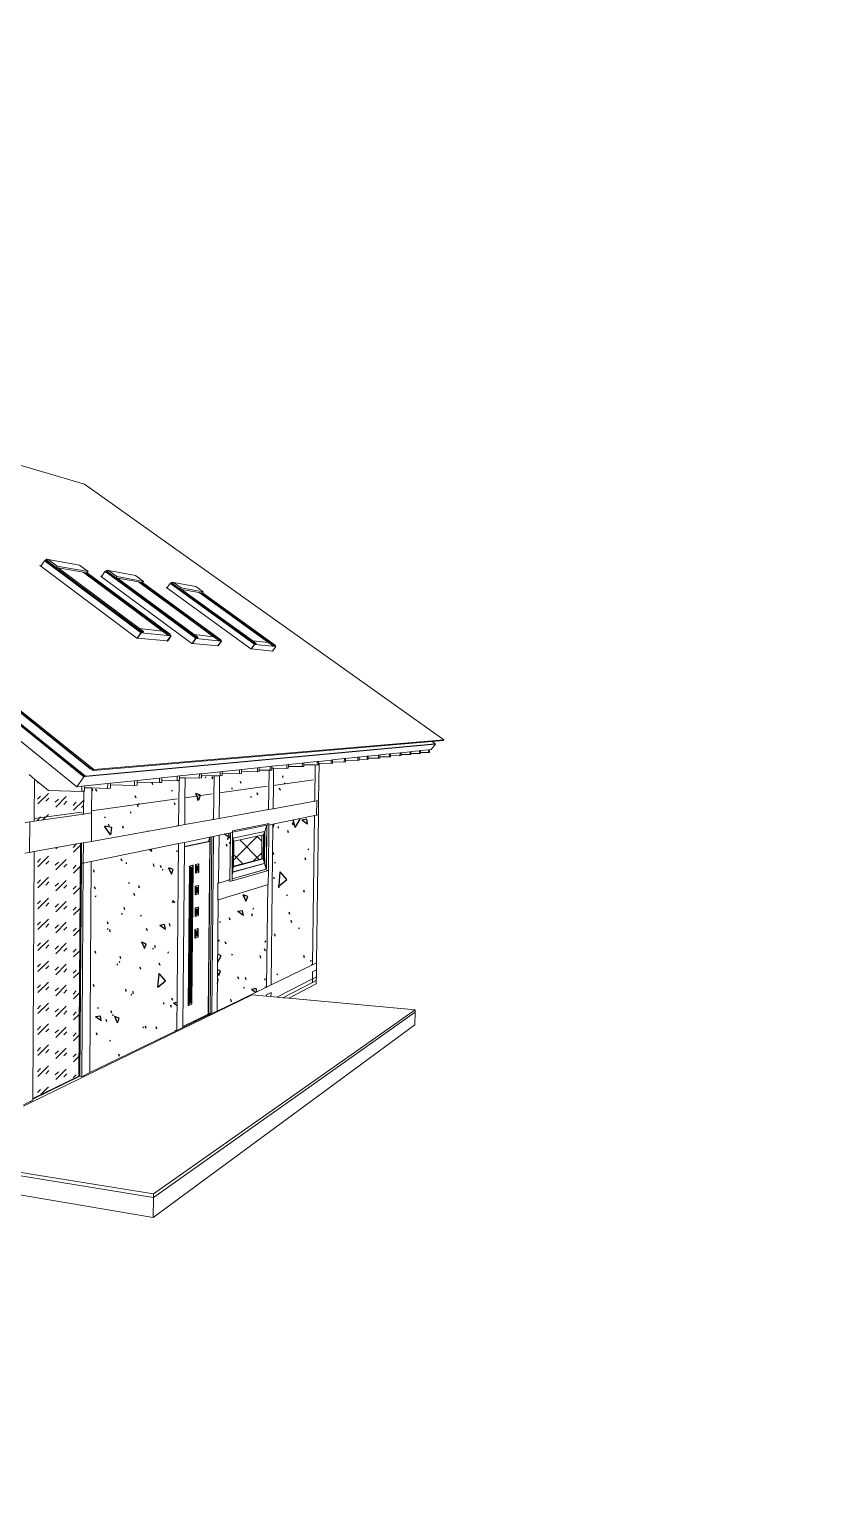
# Model space of a CAD drawing. Header units: millimetres. Extents: x 0 to 6720, y 0 to 297.
# Drawn here: x 694.3 to 856.9, y 0 to 297 of the extents above; entities that cross this region are included whole.
import ezdxf

# ---------------------------------------------------------------- set-up
doc = ezdxf.new("R2010")
doc.units = ezdxf.units.MM
doc.linetypes.add('K5LT32768', pattern=[0])
doc.layers.add('Системный слой', color=7, linetype='Continuous')

# ---------------------------------------------------------------- blocks, each defined once
blk = doc.blocks.new('U1')
at = {"layer": 'Системный слой', "color": 7, "linetype": 'K5LT32768', "lineweight": 18}
for p, q in [((705.45, 204.96), (595.32, 236.97)), ((707.32, 147.18), (595.32, 236.97)), ((596.4, 235.83), (706.65, 147.39)), ((705.59, 145.86), (596.42, 233.85)), ((599.97, 232.85), (706.59, 147.3)), ((597.51, 229.98), (703.84, 143.68)), ((705.27, 145.73), (601.03, 229.81)), ((601.38, 229.71), (705.52, 145.76)), ((705.45, 204.96), (778.08, 153.17)), ((696.64, 188.43), (696.39, 188.48)), ((696.39, 188.48), (696.58, 188.34)), ((696.58, 188.34), (696.64, 188.43)), ((696.58, 188.34), (715.99, 173.78)), ((696.64, 188.43), (697.3, 189.44)), ((697.37, 189.43), (697.3, 189.44)), ((697.3, 189.44), (697.43, 189.35)), ((697.44, 189.42), (697.37, 189.43)), ((697.37, 189.43), (697.45, 189.37)), ((697.43, 189.35), (697.45, 189.37)), ((697.56, 189.6), (697.44, 189.42)), ((697.52, 189.36), (697.44, 189.42)), ((697.45, 189.38), (716.69, 175)), ((697.52, 189.36), (697.45, 189.38)), ((697.45, 189.37), (697.45, 189.38)), ((697.6, 189.35), (697.52, 189.36)), ((697.63, 189.58), (697.56, 189.6)), ((697.56, 189.6), (697.69, 189.5)), ((697.6, 189.35), (697.69, 189.5)), ((697.6, 189.35), (716.82, 174.99)), ((697.73, 189.73), (697.63, 189.58)), ((697.77, 189.49), (697.63, 189.58)), ((697.69, 189.5), (697.77, 189.49)), ((716.93, 175.14), (697.69, 189.5)), ((698, 189.54), (697.73, 189.73)), ((698.08, 189.67), (697.73, 189.73)), ((697.77, 189.49), (699.68, 188.06)), ((698.08, 189.67), (698, 189.54)), ((698.09, 189.69), (698.08, 189.67)), ((699.87, 188.36), (698.09, 189.69)), ((698.09, 189.69), (704.43, 188.53)), ((699.68, 188.06), (699.87, 188.36)), ((699.68, 188.06), (700.07, 187.99)), ((706.16, 187.25), (699.87, 188.36)), ((700.07, 187.99), (716.54, 175.7)), ((705.13, 187.11), (700.07, 187.99)), ((706.16, 187.25), (704.43, 188.53)), ((705.98, 186.99), (706.16, 187.25)), ((708.93, 186.3), (709.55, 187.23)), ((709.62, 187.22), (709.55, 187.23)), ((709.55, 187.23), (709.68, 187.14)), ((709.68, 187.21), (709.62, 187.22)), ((709.62, 187.22), (709.69, 187.16)), ((709.79, 187.37), (709.68, 187.21)), ((709.75, 187.16), (709.68, 187.21)), ((709.68, 187.14), (709.69, 187.16)), ((709.69, 187.16), (709.7, 187.17)), ((709.7, 187.17), (727.79, 173.85)), ((709.75, 187.16), (709.7, 187.17)), ((709.82, 187.14), (709.75, 187.16)), ((709.85, 187.36), (709.79, 187.37)), ((709.79, 187.37), (709.91, 187.28)), ((709.82, 187.14), (709.91, 187.28)), ((709.82, 187.14), (727.9, 173.84)), ((709.94, 187.5), (709.85, 187.36)), ((709.98, 187.27), (709.85, 187.36)), ((709.91, 187.28), (709.98, 187.27)), ((728, 173.98), (709.91, 187.28)), ((710.19, 187.32), (709.94, 187.5)), ((710.28, 187.44), (709.94, 187.5)), ((709.98, 187.27), (711.78, 185.95)), ((710.28, 187.44), (710.19, 187.32)), ((710.29, 187.46), (710.28, 187.44)), ((711.96, 186.22), (710.29, 187.46)), ((710.29, 187.46), (715.72, 186.46)), ((705.13, 187.11), (721.19, 175.2)), ((705.15, 187.1), (705.13, 187.11)), ((721.21, 175.2), (705.15, 187.1)), ((705.6, 187.02), (705.15, 187.1)), ((705.6, 187.02), (705.96, 186.96)), ((722.42, 174.56), (705.6, 187.02)), ((705.96, 186.96), (705.98, 186.99)), ((705.98, 186.99), (722.81, 174.52)), ((708.93, 186.3), (708.7, 186.34)), ((708.7, 186.34), (708.87, 186.21)), ((708.87, 186.21), (708.93, 186.3)), ((708.87, 186.21), (727.14, 172.72)), ((711.78, 185.95), (711.96, 186.22)), ((711.78, 185.95), (712.11, 185.89)), ((717.35, 185.27), (711.96, 186.22)), ((712.11, 185.89), (727.6, 174.5)), ((716.41, 185.14), (712.11, 185.89)), ((717.35, 185.27), (715.72, 186.46)), ((716.41, 185.14), (731.54, 174.07)), ((716.42, 185.13), (716.41, 185.14)), ((731.55, 174.07), (716.42, 185.13)), ((716.85, 185.06), (716.42, 185.13)), ((716.85, 185.06), (717.17, 185)), ((732.69, 173.48), (716.85, 185.06)), ((717.17, 185), (717.18, 185.03)), ((717.18, 185.03), (717.35, 185.27)), ((717.18, 185.03), (733.02, 173.45)), ((722.15, 184), (722.73, 184.85)), ((722.78, 184.84), (722.73, 184.85)), ((722.73, 184.85), (722.84, 184.77)), ((722.83, 184.83), (722.78, 184.84)), ((722.78, 184.84), (722.86, 184.79)), ((722.94, 184.98), (722.83, 184.83)), ((722.9, 184.79), (722.83, 184.83)), ((722.84, 184.77), (722.86, 184.79)), ((722.86, 184.79), (739.67, 172.61)), ((722.9, 184.79), (722.86, 184.79)), ((722.86, 184.79), (722.86, 184.79)), ((722.97, 184.77), (722.9, 184.79)), ((722.99, 184.97), (722.94, 184.98)), ((722.94, 184.98), (723.05, 184.9)), ((722.97, 184.77), (723.05, 184.9)), ((722.97, 184.77), (739.76, 172.6)), ((723.07, 185.1), (722.99, 184.97)), ((723.1, 184.89), (722.99, 184.97)), ((723.05, 184.9), (723.1, 184.89)), ((739.85, 172.73), (723.05, 184.9)), ((723.31, 184.93), (723.07, 185.1)), ((723.38, 185.04), (723.07, 185.1)), ((723.1, 184.89), (724.78, 183.67)), ((723.38, 185.04), (723.31, 184.93)), ((723.39, 185.06), (723.38, 185.04)), ((724.95, 183.93), (723.39, 185.06)), ((723.39, 185.06), (727.93, 184.23)), ((729.45, 183.13), (727.93, 184.23)), ((722.15, 184), (721.94, 184.04)), ((721.94, 184.04), (722.1, 183.93)), ((722.1, 183.93), (722.15, 184)), ((722.1, 183.93), (739.07, 171.59)), ((724.78, 183.67), (724.95, 183.93)), ((724.78, 183.67), (725.06, 183.63)), ((729.45, 183.13), (724.95, 183.93)), ((725.06, 183.63), (739.44, 173.21)), ((728.61, 183.01), (725.06, 183.63)), ((728.61, 183.01), (742.68, 172.86)), ((728.62, 183), (728.61, 183.01)), ((742.69, 172.85), (728.62, 183)), ((729.02, 182.93), (728.62, 183)), ((729.02, 182.93), (729.28, 182.89)), ((743.75, 172.32), (729.02, 182.93)), ((729.28, 182.89), (729.29, 182.91)), ((729.29, 182.91), (729.45, 183.13)), ((729.29, 182.91), (744.03, 172.29)), ((716.54, 175.7), (721.19, 175.2)), ((716.54, 175.7), (717.35, 175.1)), ((715.99, 173.78), (716.06, 173.78)), ((716.81, 174.87), (716.06, 173.78)), ((716.06, 173.78), (716.13, 173.77)), ((716.87, 174.86), (716.13, 173.77)), ((716.13, 173.77), (722.16, 173.2)), ((716.67, 174.97), (716.69, 175)), ((716.73, 174.97), (716.67, 174.97)), ((716.67, 174.97), (716.81, 174.87)), ((716.69, 175), (716.82, 174.99)), ((716.73, 174.97), (717.23, 174.92)), ((716.73, 174.97), (716.87, 174.86)), ((716.81, 174.87), (716.87, 174.86)), ((716.82, 174.99), (716.93, 175.14)), ((722.89, 174.24), (716.87, 174.86)), ((716.93, 175.14), (717.35, 175.1)), ((717.35, 175.1), (717.23, 174.92)), ((721.21, 175.2), (721.19, 175.2)), ((721.19, 175.2), (721.22, 175.18)), ((721.21, 175.2), (722.29, 174.39)), ((722.16, 173.2), (722.89, 174.24)), ((722.16, 173.2), (722.22, 173.19)), ((722.22, 173.19), (722.24, 173.22)), ((722.22, 173.19), (722.28, 173.18)), ((722.24, 173.22), (722.95, 174.23)), ((722.28, 173.18), (722.24, 173.22)), ((722.42, 174.56), (722.29, 174.39)), ((722.29, 174.39), (722.75, 174.34)), ((722.81, 174.52), (722.42, 174.56)), ((722.74, 174.43), (722.71, 174.38)), ((722.71, 174.38), (722.83, 174.36)), ((722.81, 174.52), (722.74, 174.43)), ((722.83, 174.36), (722.74, 174.43)), ((722.89, 174.24), (722.75, 174.34)), ((722.81, 174.33), (722.75, 174.34)), ((722.81, 174.33), (722.83, 174.36)), ((722.95, 174.23), (722.81, 174.33)), ((722.89, 174.24), (722.95, 174.23)), ((727.14, 172.72), (727.2, 172.72)), ((727.9, 173.72), (727.2, 172.72)), ((727.2, 172.72), (727.25, 172.71)), ((727.96, 173.72), (727.25, 172.71)), ((727.25, 172.71), (732.41, 172.22)), ((727.6, 174.5), (731.54, 174.07)), ((727.6, 174.5), (728.36, 173.94)), ((727.77, 173.82), (727.79, 173.85)), ((727.83, 173.81), (727.77, 173.82)), ((727.77, 173.82), (727.9, 173.72)), ((727.79, 173.85), (727.9, 173.84)), ((727.83, 173.81), (728.25, 173.77)), ((727.83, 173.81), (727.96, 173.72)), ((727.9, 173.84), (728, 173.98)), ((727.9, 173.72), (727.96, 173.72)), ((733.09, 173.19), (727.96, 173.72)), ((728, 173.98), (728.36, 173.94)), ((728.36, 173.94), (728.25, 173.77)), ((731.55, 174.07), (731.54, 174.07)), ((731.54, 174.07), (731.56, 174.05)), ((731.55, 174.07), (732.57, 173.32)), ((732.41, 172.22), (733.09, 173.19)), ((732.48, 172.24), (733.14, 173.18)), ((732.69, 173.48), (732.57, 173.32)), ((732.57, 173.32), (732.96, 173.28)), ((733.02, 173.45), (732.69, 173.48)), ((732.96, 173.35), (732.93, 173.31)), ((732.93, 173.31), (733.03, 173.3)), ((733.02, 173.45), (732.96, 173.35)), ((733.03, 173.3), (732.96, 173.35)), ((733.09, 173.19), (732.96, 173.28)), ((733.02, 173.27), (732.96, 173.28)), ((733.02, 173.27), (733.03, 173.3)), ((733.14, 173.18), (733.02, 173.27)), ((733.09, 173.19), (733.14, 173.18)), ((739.77, 172.5), (739.12, 171.58)), ((739.82, 172.49), (739.16, 171.58)), ((739.44, 173.21), (742.68, 172.86)), ((739.44, 173.21), (740.15, 172.7)), ((739.65, 172.58), (739.67, 172.61)), ((739.7, 172.58), (739.65, 172.58)), ((739.65, 172.58), (739.77, 172.5)), ((739.67, 172.61), (739.76, 172.6)), ((739.7, 172.58), (740.04, 172.54)), ((739.7, 172.58), (739.82, 172.49)), ((739.76, 172.6), (739.85, 172.73)), ((739.77, 172.5), (739.82, 172.49)), ((744.08, 172.05), (739.82, 172.49)), ((739.85, 172.73), (740.15, 172.7)), ((740.15, 172.7), (740.04, 172.54)), ((742.69, 172.85), (742.68, 172.86)), ((742.68, 172.86), (742.7, 172.84)), ((742.69, 172.85), (743.64, 172.17)), ((743.75, 172.32), (743.64, 172.17)), ((744.03, 172.29), (743.75, 172.32)), ((744.03, 172.29), (743.96, 172.2)), ((732.41, 172.22), (732.46, 172.22)), ((732.46, 172.22), (732.48, 172.24)), ((732.46, 172.22), (732.51, 172.21)), ((732.51, 172.21), (732.48, 172.24)), ((739.07, 171.59), (739.12, 171.58)), ((739.12, 171.58), (739.16, 171.58)), ((739.16, 171.58), (743.45, 171.17)), ((743.45, 171.17), (744.08, 172.05)), ((743.45, 171.17), (743.49, 171.16)), ((743.49, 171.16), (743.5, 171.18)), ((743.49, 171.16), (743.53, 171.16)), ((743.5, 171.18), (744.13, 172.05)), ((743.53, 171.16), (743.5, 171.18)), ((743.64, 172.17), (743.96, 172.14)), ((743.96, 172.2), (743.94, 172.16)), ((743.94, 172.16), (744.03, 172.16)), ((744.03, 172.16), (743.96, 172.2)), ((744.08, 172.05), (743.96, 172.14)), ((744.01, 172.13), (743.96, 172.14)), ((744.01, 172.13), (744.03, 172.16)), ((744.13, 172.05), (744.01, 172.13)), ((744.08, 172.05), (744.13, 172.05)), ((705.52, 145.76), (776.31, 152.34)), ((776.35, 152.39), (705.59, 145.86)), ((707.18, 146.97), (775.7, 152.86)), ((778.08, 153.17), (707.32, 147.18)), ((776.38, 152.34), (775.51, 151.22)), ((775.7, 152.86), (777.99, 153.06)), ((775.7, 152.86), (776.35, 152.39)), ((776.34, 152.37), (776.31, 152.34)), ((776.38, 152.34), (776.31, 152.34)), ((776.35, 152.39), (776.34, 152.37)), ((776.34, 152.37), (776.38, 152.34)), ((778.08, 153.17), (777.99, 153.06)), ((749.48, 148.48), (749.79, 148.52)), ((749.78, 148.14), (749.79, 148.52)), ((749.79, 148.52), (752.46, 148.8)), ((752.46, 148.8), (752.45, 148.09)), ((752.46, 148.8), (752.75, 148.83)), ((752.75, 148.83), (755.29, 149.1)), ((752.75, 148.45), (752.75, 148.83)), ((755.28, 148.4), (755.29, 149.1)), ((755.29, 149.1), (755.56, 149.12)), ((755.56, 148.75), (755.55, 148.44)), ((755.56, 149.12), (757.97, 149.38)), ((755.56, 149.12), (755.56, 148.75)), ((755.56, 148.75), (757.96, 148.7)), ((757.97, 149.38), (757.96, 148.7)), ((757.96, 148.7), (758.22, 148.73)), ((757.97, 149.38), (758.23, 149.41)), ((758.22, 149.05), (758.23, 149.41)), ((758.22, 149.05), (760.71, 149.01)), ((758.22, 148.73), (758.22, 149.05)), ((758.23, 149.41), (760.72, 149.67)), ((760.72, 149.67), (760.71, 149.01)), ((760.71, 149.01), (760.96, 149.04)), ((760.72, 149.67), (760.97, 149.69)), ((760.96, 149.25), (760.97, 149.69)), ((760.96, 149.25), (762.57, 149.22)), ((760.96, 149.04), (760.96, 149.25)), ((760.97, 149.69), (762.58, 149.86)), ((762.58, 149.86), (762.57, 149.22)), ((762.57, 149.22), (762.81, 149.25)), ((762.58, 149.86), (762.82, 149.89)), ((762.81, 149.51), (762.82, 149.89)), ((764.89, 149.48), (762.81, 149.51)), ((762.81, 149.25), (762.81, 149.51)), ((762.82, 149.89), (764.9, 150.11)), ((764.89, 149.48), (764.9, 150.11)), ((765.12, 149.51), (764.89, 149.48)), ((764.9, 150.11), (765.13, 150.13)), ((765.13, 150.13), (765.12, 149.76)), ((765.12, 149.76), (767.11, 149.73)), ((765.12, 149.76), (765.12, 149.51)), ((765.13, 150.13), (767.12, 150.34)), ((767.12, 150.34), (767.11, 149.73)), ((767.11, 149.73), (767.32, 149.75)), ((767.12, 150.34), (767.33, 150.36)), ((767.32, 149.75), (767.33, 149.99)), ((767.33, 150.36), (769.23, 150.56)), ((767.33, 149.99), (767.33, 150.36)), ((767.33, 149.99), (769.22, 149.96)), ((769.23, 150.56), (769.22, 149.96)), ((769.22, 149.96), (769.43, 149.99)), ((769.23, 150.56), (769.44, 150.59)), ((769.43, 150.22), (769.44, 150.59)), ((769.43, 150.22), (771.24, 150.19)), ((769.43, 149.99), (769.43, 150.22)), ((769.44, 150.59), (771.25, 150.78)), ((771.25, 150.78), (771.24, 150.19)), ((771.24, 150.19), (771.44, 150.21)), ((771.25, 150.78), (771.45, 150.8)), ((771.44, 150.43), (771.45, 150.8)), ((771.44, 150.43), (773.17, 150.41)), ((771.44, 150.21), (771.44, 150.43)), ((771.45, 150.8), (773.18, 150.98)), ((773.18, 150.98), (773.17, 150.41)), ((773.17, 150.41), (773.36, 150.43)), ((773.18, 150.98), (773.37, 151)), ((773.36, 150.43), (773.37, 150.64)), ((773.37, 151), (775.03, 151.17)), ((773.37, 150.64), (773.37, 151)), ((773.37, 150.64), (775.02, 150.61)), ((775.03, 151.17), (775.02, 150.61)), ((775.02, 150.61), (775.2, 150.63)), ((775.03, 151.17), (775.21, 151.19)), ((775.2, 150.63), (775.21, 151.19)), ((775.21, 151.19), (775.51, 151.22)), ((695.31, 145.26), (694.24, 146.14)), ((703.84, 143.68), (705.27, 145.73)), ((705.52, 145.76), (705.27, 145.73)), ((705.52, 145.76), (705.59, 145.86)), ((706.59, 147.3), (706.65, 147.39)), ((706.59, 147.3), (706.75, 147.31)), ((706.65, 147.39), (706.75, 147.31)), ((706.75, 147.31), (707.18, 146.97)), ((707.18, 146.97), (707.32, 147.18)), ((721.09, 145.5), (724.17, 145.82)), ((724.17, 145.82), (724.16, 144.92)), ((724.17, 145.82), (724.63, 145.87)), ((724.63, 145.87), (728.65, 146.29)), ((724.63, 145.52), (724.63, 145.87)), ((728.65, 146.29), (728.64, 145.43)), ((728.65, 146.29), (729.08, 146.34)), ((729.07, 145.47), (729.08, 145.98)), ((729.08, 146.34), (732.84, 146.73)), ((729.08, 145.98), (729.08, 146.34)), ((729.08, 145.98), (731.3, 145.93)), ((731.3, 145.93), (731.63, 145.92)), ((731.63, 145.92), (731.54, 137.08)), ((731.63, 145.92), (732.74, 145.9)), ((732.74, 145.9), (732.71, 142.44)), ((732.74, 145.9), (732.84, 145.89)), ((732.84, 146.73), (733.25, 146.78)), ((732.84, 146.73), (732.84, 145.89)), ((732.84, 145.89), (733.24, 145.94)), ((733.24, 146.41), (733.25, 146.78)), ((733.24, 146.41), (736.77, 146.33)), ((733.24, 145.94), (733.24, 146.41)), ((733.25, 146.78), (736.78, 147.15)), ((736.78, 147.15), (736.77, 146.33)), ((736.77, 146.33), (737.15, 146.38)), ((736.78, 147.15), (737.16, 147.19)), ((737.15, 146.81), (737.16, 147.19)), ((737.15, 146.81), (740.41, 146.74)), ((737.15, 146.38), (737.15, 146.81)), ((737.16, 147.19), (740.41, 147.53)), ((740.41, 147.53), (740.77, 147.57)), ((740.41, 147.53), (740.41, 146.74)), ((740.41, 146.74), (740.76, 146.78)), ((740.76, 146.78), (740.77, 147.07)), ((740.77, 147.57), (742.99, 147.8)), ((740.77, 147.07), (740.77, 147.57)), ((740.77, 147.07), (742.43, 147.04)), ((742.43, 147.04), (742.74, 147.03)), ((742.65, 139.07), (742.74, 147.03)), ((742.74, 147.03), (742.98, 147.03)), ((742.99, 147.8), (742.98, 147.03)), ((742.98, 147.03), (743.32, 147.07)), ((742.99, 147.8), (743.33, 147.84)), ((743.32, 147.07), (743.33, 147.46)), ((743.33, 147.84), (746.33, 148.15)), ((743.33, 147.46), (743.33, 147.84)), ((743.67, 147.46), (743.33, 147.46)), ((743.63, 143.96), (743.67, 147.46)), ((746.32, 147.4), (743.67, 147.46)), ((746.32, 147.4), (746.33, 148.15)), ((746.64, 147.44), (746.32, 147.4)), ((746.33, 148.15), (746.65, 148.19)), ((746.65, 147.81), (746.64, 147.44)), ((746.65, 148.19), (749.48, 148.48)), ((746.65, 148.19), (746.65, 147.81)), ((746.65, 147.81), (749.47, 147.76)), ((749.48, 148.48), (749.47, 147.76)), ((749.47, 147.76), (749.78, 147.79)), ((749.78, 148.14), (751.79, 148.1)), ((749.78, 147.79), (749.78, 148.14)), ((751.79, 148.1), (752.08, 148.1)), ((752.08, 148.1), (751.99, 140.75)), ((752.08, 148.1), (752.45, 148.09)), ((752.45, 148.09), (752.74, 148.12)), ((752.74, 148.12), (752.75, 148.45)), ((752.87, 148.45), (752.75, 148.45)), ((752.87, 148.45), (752.77, 140.89)), ((755.28, 148.4), (752.87, 148.45)), ((755.55, 148.44), (755.28, 148.4)), ((695.31, 145.26), (695.26, 137.24)), ((698.11, 142.96), (695.31, 145.26)), ((698.11, 142.96), (704.85, 142.76)), ((703.84, 143.68), (704.85, 143.79)), ((704.85, 143.79), (705.46, 143.85)), ((704.85, 143.79), (704.85, 142.76)), ((704.85, 142.76), (704.88, 142.77)), ((704.88, 142.77), (705.27, 142.81)), ((705.27, 142.81), (705.23, 138.15)), ((705.27, 142.81), (705.45, 142.83)), ((705.45, 143.48), (705.46, 143.85)), ((705.45, 142.83), (705.45, 143.48)), ((705.45, 143.48), (706.88, 143.44)), ((705.46, 143.85), (710.11, 144.34)), ((706.85, 138.85), (706.88, 143.44)), ((706.88, 143.44), (710.1, 143.35)), ((710.11, 144.34), (710.1, 143.35)), ((710.1, 143.35), (710.67, 143.42)), ((710.11, 144.34), (710.67, 144.4)), ((710.67, 144.4), (715.55, 144.91)), ((710.67, 144.09), (710.67, 144.4)), ((710.67, 144.09), (715.54, 143.96)), ((710.67, 143.42), (710.67, 144.09)), ((715.55, 144.91), (715.54, 143.96)), ((715.54, 143.96), (716.06, 144.02)), ((715.55, 144.91), (716.07, 144.97)), ((716.06, 144.02), (716.07, 144.64)), ((716.07, 144.97), (720.61, 145.45)), ((716.07, 144.64), (716.07, 144.97)), ((716.07, 144.64), (720.6, 144.53)), ((720.61, 145.45), (720.6, 144.53)), ((720.6, 144.53), (721.08, 144.58)), ((720.61, 145.45), (721.09, 145.5)), ((721.08, 144.58), (721.09, 145)), ((721.09, 145), (721.09, 145.5)), ((721.09, 145), (724.16, 144.92)), ((724.16, 144.92), (724.18, 144.93)), ((724.18, 144.93), (724.53, 144.97)), ((724.53, 144.97), (724.44, 135.8)), ((724.53, 144.97), (724.62, 144.98)), ((724.62, 144.98), (724.63, 145.52)), ((724.63, 145.52), (725.77, 145.49)), ((725.73, 141.48), (725.77, 145.49)), ((725.77, 145.49), (728.64, 145.43)), ((728.64, 145.43), (729.07, 145.47)), ((742.39, 143.79), (732.71, 142.44)), ((743.58, 139.3), (743.63, 143.96)), ((751.75, 145.09), (743.63, 143.96)), ((724.14, 141.26), (706.85, 138.85)), ((725.68, 136.1), (725.73, 141.48)), ((731.26, 142.24), (725.73, 141.48)), ((732.71, 142.44), (732.65, 137.35)), ((751.99, 140.75), (743.58, 139.24)), ((751.99, 140.75), (751.7, 140.75)), ((752.38, 140.82), (751.99, 140.75)), ((752.38, 140.82), (752.34, 137.94)), ((752.77, 140.89), (752.38, 140.82)), ((752.74, 138.02), (752.77, 140.89)), ((694.33, 136.6), (695.26, 136.73)), ((704.85, 138.58), (695.26, 137.24)), ((705.23, 138.15), (695.26, 136.73)), ((695.26, 137.24), (695.26, 136.8)), ((695.26, 136.8), (695.26, 136.73)), ((704.85, 138.16), (705.23, 138.15)), ((706.85, 138.38), (705.23, 138.15)), ((706.85, 138.38), (706.81, 132.72)), ((706.85, 138.38), (706.85, 138.85)), ((731.54, 137.08), (725.68, 136.02)), ((731.54, 137.08), (731.21, 137.09)), ((732.65, 137.28), (731.54, 137.08)), ((742.65, 139.07), (732.65, 137.28)), ((732.65, 137.35), (732.65, 137.28)), ((742.34, 139.08), (742.65, 139.07)), ((742.65, 139.07), (743.58, 139.24)), ((743.54, 136.12), (751.66, 137.8)), ((743.58, 139.24), (743.58, 139.3)), ((751.95, 137.86), (751.56, 107.66)), ((751.66, 137.8), (751.95, 137.86)), ((751.95, 137.86), (752.34, 137.94)), ((752.74, 138.02), (752.34, 137.94)), ((752.74, 138.02), (752.35, 108.04)), ((693.39, 136.47), (694.33, 136.6)), ((694.33, 136.6), (694.3, 130.39)), ((724.44, 135.8), (706.81, 132.64)), ((724.44, 135.8), (724.09, 135.82)), ((724.44, 135.8), (725.68, 136.02)), ((725.68, 136.02), (725.68, 136.1)), ((731.51, 133.64), (732.62, 133.87)), ((732.62, 133.87), (732.52, 124.3)), ((732.62, 133.87), (734.61, 134.28)), ((734.61, 134.28), (734.94, 134.35)), ((734.94, 134.35), (734.84, 124.84)), ((734.94, 134.35), (735.37, 134.44)), ((735.27, 125.88), (735.36, 133.72)), ((735.36, 133.72), (735.37, 134.44)), ((735.51, 133.27), (735.36, 133.72)), ((742.4, 136.2), (735.37, 134.77)), ((742.27, 135.94), (735.37, 134.52)), ((735.37, 134.77), (735.37, 134.52)), ((735.37, 134.52), (735.37, 134.44)), ((741.81, 134.63), (735.51, 133.27)), ((735.63, 132.65), (741.3, 133.91)), ((741.25, 129.1), (741.3, 133.91)), ((741.3, 133.91), (741.62, 133.98)), ((741.62, 133.98), (741.56, 129.08)), ((741.81, 134.63), (741.62, 133.98)), ((741.74, 128.51), (741.81, 134.63)), ((741.81, 128.14), (741.89, 134.64)), ((741.89, 134.64), (741.81, 134.63)), ((741.81, 134.63), (741.81, 134.63)), ((741.89, 134.64), (742.27, 135.94)), ((742.17, 127.02), (742.27, 135.94)), ((742.2, 127.02), (742.3, 135.94)), ((742.3, 135.94), (742.27, 135.94)), ((742.27, 135.94), (742.27, 135.94)), ((742.71, 135.95), (742.39, 135.96)), ((742.71, 136.26), (742.4, 136.2)), ((742.6, 126.72), (742.71, 135.95)), ((742.71, 135.95), (742.71, 136.26)), ((743.54, 136.12), (742.71, 135.95)), ((743.16, 103.76), (743.54, 136.12)), ((695.23, 130.56), (704.61, 132.24)), ((704.3, 85.11), (704.61, 132.24)), ((704.61, 132.24), (704.69, 132.26)), ((704.69, 132.26), (704.67, 128.24)), ((704.69, 132.26), (704.81, 132.28)), ((704.78, 128.23), (704.81, 132.28)), ((704.81, 132.28), (705.2, 132.35)), ((705.2, 132.35), (705.17, 128.21)), ((706.81, 132.64), (705.2, 132.35)), ((706.78, 128.54), (724.06, 132.11)), ((706.81, 132.72), (706.81, 132.64)), ((724.41, 132.18), (724.06, 94.34)), ((724.06, 132.11), (724.41, 132.18)), ((724.41, 132.18), (725.65, 132.43)), ((725.3, 95.19), (725.64, 131.51)), ((725.64, 131.57), (730.5, 132.61)), ((730.75, 132.6), (725.64, 131.51)), ((725.64, 131.57), (725.65, 132.43)), ((725.64, 131.51), (725.64, 131.57)), ((725.65, 132.43), (730.78, 133.49)), ((730.4, 97.8), (730.75, 132.6)), ((730.48, 97.83), (730.84, 133.5)), ((730.5, 132.61), (730.78, 133.49)), ((730.75, 132.6), (730.5, 132.61)), ((730.78, 133.49), (730.84, 133.5)), ((730.81, 97.8), (731.17, 133.57)), ((730.84, 133.5), (731.17, 133.57)), ((731.51, 133.64), (731.14, 97.77)), ((731.17, 133.57), (731.51, 133.64)), ((735.5, 133.03), (735.44, 127.08)), ((735.51, 133.27), (735.5, 133.03)), ((735.5, 133.03), (735.63, 132.65)), ((735.57, 127.62), (735.63, 132.65)), ((694.3, 130.39), (693.36, 130.22)), ((695.23, 130.56), (694.3, 130.39)), ((695.23, 130.56), (694.96, 80.61)), ((704.67, 128.24), (704.38, 85.1)), ((704.49, 85.09), (704.78, 128.23)), ((704.78, 128.23), (704.67, 128.24)), ((705.17, 128.21), (704.78, 128.23)), ((705.17, 128.21), (704.88, 85.04)), ((706.78, 128.54), (705.17, 128.21)), ((706.48, 86.05), (706.78, 128.54)), ((726.68, 127.64), (727.28, 127.79)), ((727.37, 127.79), (726.77, 127.64)), ((727.1, 99.68), (727.37, 127.79)), ((727.37, 127.79), (727.24, 127.4)), ((727.28, 127.79), (727.37, 127.79)), ((727.86, 126.18), (727.87, 127.93)), ((727.87, 127.93), (728.46, 128.08)), ((727.87, 127.93), (727.96, 127.93)), ((727.96, 127.93), (727.94, 126.17)), ((728.54, 128.07), (727.96, 127.93)), ((727.96, 127.93), (728.07, 127.61)), ((728.54, 128.07), (728.42, 127.69)), ((728.46, 128.08), (728.54, 128.07)), ((728.53, 126.33), (728.54, 128.07)), ((735.43, 126.44), (741.74, 128.15)), ((735.43, 126.41), (741.81, 128.14)), ((735.57, 127.62), (741.25, 129.1)), ((741.56, 129.08), (735.57, 127.51)), ((741.56, 129.08), (741.25, 129.1)), ((741.74, 128.51), (741.56, 129.08)), ((741.74, 128.15), (741.74, 128.51)), ((741.74, 128.15), (741.81, 128.14)), ((741.81, 128.14), (742.17, 127.02)), ((726.41, 99.42), (726.68, 127.64)), ((726.77, 127.64), (726.5, 99.41)), ((726.89, 127.32), (726.62, 99.91)), ((726.68, 127.64), (726.77, 127.64)), ((726.77, 127.64), (726.89, 127.32)), ((726.81, 99.99), (727.07, 127.36)), ((727.07, 127.36), (726.89, 127.32)), ((726.98, 99.98), (727.24, 127.4)), ((727.24, 127.4), (727.07, 127.36)), ((727.86, 126.18), (727.94, 126.17)), ((727.94, 126.17), (728.06, 126.56)), ((727.94, 126.17), (728.53, 126.33)), ((728.07, 127.61), (728.06, 126.61)), ((728.06, 126.61), (728.24, 126.65)), ((728.06, 126.56), (728.41, 126.65)), ((728.06, 126.61), (728.06, 126.56)), ((728.25, 127.65), (728.07, 127.61)), ((728.24, 126.65), (728.25, 127.65)), ((728.41, 126.65), (728.24, 126.65)), ((728.42, 127.69), (728.25, 127.65)), ((728.41, 126.65), (728.42, 127.69)), ((728.53, 126.33), (728.41, 126.65)), ((732.52, 124.18), (734.84, 124.84)), ((734.51, 124.86), (734.84, 124.84)), ((734.84, 124.84), (734.84, 124.51)), ((735.26, 125.07), (742.2, 127.02)), ((735.26, 124.63), (742.6, 126.72)), ((735.26, 125.07), (735.27, 125.08)), ((735.26, 124.74), (735.26, 125.07)), ((735.27, 125.08), (742.17, 127.02)), ((735.43, 126.41), (735.27, 125.88)), ((735.27, 125.08), (735.27, 125.88)), ((735.44, 127.08), (735.43, 126.44)), ((735.43, 126.44), (735.43, 126.41)), ((735.44, 127.08), (735.57, 127.51)), ((735.57, 127.51), (735.57, 127.62)), ((742.2, 127.02), (742.17, 127.02)), ((742.29, 126.73), (742.6, 126.72)), ((742.57, 123.9), (742.6, 126.72)), ((727.81, 121.8), (727.83, 123.55)), ((727.81, 121.8), (727.9, 121.79)), ((727.83, 123.55), (728.42, 123.71)), ((727.83, 123.55), (727.92, 123.54)), ((727.92, 123.54), (727.9, 121.79)), ((727.9, 121.79), (728.02, 122.18)), ((727.9, 121.79), (728.48, 121.96)), ((728.5, 123.71), (727.92, 123.54)), ((727.92, 123.54), (728.03, 123.23)), ((728.03, 123.23), (728.02, 122.24)), ((728.02, 122.24), (728.2, 122.29)), ((728.02, 122.18), (728.37, 122.28)), ((728.02, 122.24), (728.02, 122.18)), ((728.21, 123.28), (728.03, 123.23)), ((728.2, 122.29), (728.21, 123.28)), ((728.37, 122.28), (728.2, 122.29)), ((728.38, 123.32), (728.21, 123.28)), ((728.37, 122.28), (728.38, 123.32)), ((728.48, 121.96), (728.37, 122.28)), ((728.5, 123.71), (728.38, 123.32)), ((728.42, 123.71), (728.5, 123.71)), ((728.48, 121.96), (728.5, 123.71)), ((732.41, 124.15), (732.37, 120.76)), ((732.52, 124.18), (732.41, 124.15)), ((732.48, 120.79), (742.16, 123.78)), ((732.52, 124.3), (732.52, 124.18)), ((734.84, 124.51), (735.26, 124.63)), ((735.26, 124.63), (735.26, 124.74)), ((742.16, 123.78), (742.47, 123.88)), ((742.23, 103.14), (742.47, 123.88)), ((742.47, 123.88), (742.57, 123.9)), ((727.77, 117.42), (727.79, 119.17)), ((727.79, 119.17), (728.37, 119.35)), ((727.79, 119.17), (727.87, 119.16)), ((727.87, 119.16), (727.86, 117.41)), ((728.46, 119.35), (727.87, 119.16)), ((727.87, 119.16), (727.99, 118.85)), ((727.99, 118.85), (727.98, 117.87)), ((728.17, 118.91), (727.99, 118.85)), ((728.16, 117.92), (728.17, 118.91)), ((728.34, 118.96), (728.17, 118.91)), ((728.33, 117.91), (728.34, 118.96)), ((728.46, 119.35), (728.34, 118.96)), ((728.37, 119.35), (728.46, 119.35)), ((728.44, 117.6), (728.46, 119.35)), ((732.48, 120.79), (732.25, 98.5)), ((732.37, 120.76), (732.48, 120.79)), ((727.77, 117.42), (727.86, 117.41)), ((727.86, 117.41), (727.98, 117.8)), ((727.86, 117.41), (728.44, 117.6)), ((727.98, 117.87), (728.16, 117.92)), ((727.98, 117.8), (728.33, 117.91)), ((727.98, 117.87), (727.98, 117.8)), ((728.33, 117.91), (728.16, 117.92)), ((728.44, 117.6), (728.33, 117.91)), ((727.73, 113.05), (727.75, 114.79)), ((727.73, 113.05), (727.81, 113.04)), ((727.75, 114.79), (728.33, 115)), ((727.75, 114.79), (727.83, 114.79)), ((727.83, 114.79), (727.81, 113.04)), ((727.81, 113.04), (727.93, 113.43)), ((727.81, 113.04), (728.4, 113.25)), ((728.42, 114.99), (727.83, 114.79)), ((727.83, 114.79), (727.94, 114.48)), ((727.93, 113.43), (728.29, 113.55)), ((727.94, 113.5), (727.93, 113.43)), ((728.13, 114.54), (727.94, 114.48)), ((727.94, 114.48), (727.94, 113.5)), ((727.94, 113.5), (728.12, 113.57)), ((728.12, 113.57), (728.13, 114.54)), ((728.29, 113.55), (728.12, 113.57)), ((728.3, 114.6), (728.13, 114.54)), ((728.29, 113.55), (728.3, 114.6)), ((728.4, 113.25), (728.29, 113.55)), ((728.42, 114.99), (728.3, 114.6)), ((728.33, 115), (728.42, 114.99)), ((728.4, 113.25), (728.42, 114.99)), ((751.56, 107.66), (743.16, 103.59)), ((751.27, 107.68), (751.56, 107.66)), ((751.56, 107.66), (752.35, 108.04)), ((752.33, 106.62), (752.35, 108.04)), ((751.52, 104.8), (744.29, 101.1)), ((745.53, 100.99), (751.51, 104.08)), ((751.52, 104.8), (751.51, 104.08)), ((751.51, 104.08), (752.3, 104.49)), ((751.54, 106.23), (751.52, 104.8)), ((752.31, 105.2), (751.52, 104.8)), ((751.54, 106.23), (752.33, 106.62)), ((752.3, 104.49), (752.29, 103.78)), ((752.3, 104.49), (752.31, 105.2)), ((752.31, 105.2), (752.33, 106.62)), ((705.2, 84.95), (739.36, 101.56)), ((742.23, 103.14), (732.25, 98.3)), ((742.21, 101.29), (739.36, 101.56)), ((741.92, 103.17), (742.23, 103.14)), ((743.14, 102.05), (742.21, 101.58)), ((742.21, 101.29), (742.21, 101.58)), ((743.13, 101.21), (742.21, 101.29)), ((742.23, 103.14), (743.16, 103.59)), ((743.14, 102.05), (743.13, 101.21)), ((744.29, 101.1), (743.13, 101.21)), ((743.16, 103.59), (743.16, 103.76)), ((745.53, 100.99), (744.29, 101.1)), ((746.75, 100.87), (745.53, 100.99)), ((746.75, 100.87), (752.29, 103.78)), ((772.27, 98.04), (719.37, 60.54)), ((719.38, 61.29), (772.27, 98.51)), ((726.41, 99.42), (726.5, 99.41)), ((726.5, 99.41), (726.62, 99.81)), ((726.5, 99.41), (727.1, 99.68)), ((726.62, 99.91), (726.81, 99.99)), ((726.62, 99.81), (726.98, 99.98)), ((726.62, 99.91), (726.62, 99.81)), ((726.98, 99.98), (726.81, 99.99)), ((727.1, 99.68), (726.98, 99.98)), ((731.14, 97.77), (732.25, 98.3)), ((732.25, 98.5), (732.25, 98.3)), ((772.27, 98.51), (746.75, 100.87)), ((772.23, 95.53), (772.27, 98.04)), ((772.27, 98.04), (772.27, 98.51)), ((508.34, 95.31), (719.38, 61.29)), ((772.23, 95.53), (719.33, 56.53)), ((731.14, 97.77), (725.29, 94.93)), ((725.29, 94.93), (725.3, 95.14)), ((725.3, 95.14), (730.81, 97.8)), ((730.4, 97.65), (725.3, 95.19)), ((725.3, 95.14), (725.3, 95.19)), ((730.4, 97.8), (730.48, 97.83)), ((730.4, 97.65), (730.4, 97.8)), ((730.81, 97.8), (730.48, 97.83)), ((730.81, 97.8), (731.14, 97.77)), ((719.37, 60.54), (508.35, 94.81)), ((719.33, 56.53), (508.4, 92.17)), ((724.06, 94.34), (706.48, 85.82)), ((723.71, 94.37), (724.06, 94.34)), ((724.06, 94.34), (725.29, 94.93)), ((704.81, 84.77), (694.58, 79.79)), ((694.96, 80.61), (704.3, 85.11)), ((694.96, 80.48), (704.49, 85.09)), ((704.38, 85.1), (704.3, 85.11)), ((704.49, 85.09), (704.38, 85.1)), ((704.49, 85.09), (704.82, 85.05)), ((705.2, 84.95), (704.81, 84.77)), ((704.82, 85.05), (704.88, 85.04)), ((704.88, 85.04), (705.2, 85.2)), ((705.2, 85.2), (706.48, 85.82)), ((705.2, 84.95), (705.2, 85.2)), ((706.48, 85.82), (706.48, 86.05)), ((694.59, 80.05), (694.95, 80.23)), ((694.96, 80.48), (694.95, 80.23)), ((694.96, 80.61), (694.96, 80.48)), ((694.59, 80.05), (693.1, 79.33)), ((693.1, 79.07), (694.58, 79.79)), ((694.59, 80.05), (694.58, 79.79)), ((719.33, 56.53), (719.37, 60.54)), ((719.37, 60.54), (719.38, 61.29))]:
    blk.add_line(p, q, dxfattribs=at)

msp = doc.modelspace()

# ---------------------------------------------------------------- hatches: boundary and pattern name
at = {"layer": 'Системный слой'}
h = msp.add_hatch(dxfattribs=at)
h.set_pattern_fill('', angle=45, style=0, pattern_type=0)
h.set_pattern_definition([(45, (0, 0), (4e-16, 4.242641), [3, -2.1]), (45, (1.591, 0.5303), (4e-16, 4.242641), [0.9, -4.2]), (45, (-0.106, 0.9546), (4e-16, 4.242641), [0.9, -4.2])])
h.paths.add_polyline_path([(695.22693, 130.55911), (694.95569, 80.60656), (704.30078, 85.11304), (704.6146, 132.24397)])
h.paths.add_polyline_path([(689.30483, 130.43054), (654.07977, 132.22308), (654.07792, 85.18125), (654.07791, 84.86765), (689.0704, 80.06132)])
h.paths.add_polyline_path([(621.1097, 139.4209), (689.33392, 136.68077), (689.37808, 146.16926), (619.44877, 147.83951), (619.48608, 139.52526), (619.48625, 139.48611), (619.76888, 139.47475), (619.86361, 139.47095), (620.0799, 139.46226), (621.01523, 139.4247)])
h.paths.add_polyline_path([(698.11312, 142.95927), (695.30677, 145.26103), (695.26324, 137.24476), (695.26085, 136.80489), (695.26045, 136.7314), (705.23447, 138.14768), (705.26588, 142.81124), (704.87818, 142.76788), (704.84617, 142.7643)])
h.paths.add_polyline_path([(654.08162, 179.0738), (654.08059, 152.87629), (654.71028, 152.868), (686.54368, 152.44849), (682.35188, 155.8866), (676.83946, 155.75589), (672.49149, 155.78895), (672.50347, 160.68878), (676.49185, 160.69297)])
h.paths.add_polyline_path([(619.18016, 207.69991), (619.424, 153.35869), (619.42412, 153.333), (619.49101, 153.33212), (650.21539, 152.92723), (650.20174, 182.25608)])
h.paths.add_polyline_path([(615.96089, 153.37864), (615.67838, 210.57207), (611.4224, 214.06281), (588.59606, 190.24466), (588.58331, 190.23135), (588.58548, 189.97462), (588.58599, 189.91411), (588.8926, 153.73535), (589.34802, 153.72935), (589.62363, 153.72572)])
h.paths.add_polyline_path([(585.47098, 186.98378), (561.76315, 162.24584), (561.69387, 162.17354), (561.6939, 162.1707), (561.71588, 160.34141), (561.75546, 157.04642), (561.79085, 154.10068), (561.79095, 154.0925), (562.05919, 154.08897), (585.76596, 153.77655)])
h.paths.add_polyline_path([(562.20655, 141.78667), (616.02883, 139.62497), (615.98788, 147.92218), (561.84955, 149.21527), (561.93807, 141.84716), (561.93867, 141.79743)])
h.paths.add_polyline_path([(586.29538, 94.17778), (585.92665, 135.69126), (561.9974, 136.90897), (562.47044, 97.53484), (562.47146, 97.45007), (563.22614, 97.34641)])
h.paths.add_polyline_path([(616.05587, 134.15804), (589.04687, 135.53248), (589.40096, 93.75122), (589.57985, 93.72665), (616.27366, 90.06018)])
h.paths.add_polyline_path([(619.51095, 133.98222), (619.70956, 89.72123), (619.71016, 89.58816), (619.77653, 89.57905), (650.24682, 85.39386), (650.22496, 132.41924)])
h = msp.add_hatch(dxfattribs=at)
h.set_pattern_fill('', angle=40, style=0, pattern_type=0)
h.set_pattern_definition([(40, (7.66, 6.428), (-20.5692, 24.5134), [2, -30]), (130, (9.193, 7.713), (-24.5134, -20.5692), [2, -30]), (85, (7.66, 6.428), (-20.5688, 24.513), [2.828, -42.426]), (60, (9.193, 7.713), (-27.7128, 16), [2, -30]), (150, (10.192, 9.445), (-16, -27.7128), [2, -30]), (105, (9.193, 7.713), (-27.7123, 15.9997), [2.828, -42.426]), (80, (16.853, 14.141), (-26.0974, 4.6017), [1.5, -25]), (170, (17.114, 15.618), (-4.6017, -26.0974), [1.5, -25]), (125, (16.853, 14.141), (-26.09695, 4.6016), [2.121, -35.355]), (100, (-18.796, -15.771), (-15.75692, -2.77837), [1, -15]), (190, (-18.97, -14.787), (2.77837, -15.75692), [1, -15]), (145, (-18.796, -15.771), (-15.75733, -2.77844), [1.414, -21.213]), (70, (1.233, 14.088), (-15.03508, 5.47232), [1, -15]), (160, (1.575, 15.028), (-5.47232, -15.03508), [1, -15]), (115, (1.233, 14.088), (-15.03547, 5.47246), [1.414, -21.213]), (85, (0, 0), (-9.35186, 7.84492), [0.3, -10]), (65, (0, 0), (-2.418448, 6.64463), [0.3, -10]), (105, (0, 0), (-6.193075, 7.658056), [0.5, -12]), (110, (0, 0), (-7.94593, 1.36463), [0.5, -7])])
h.paths.add_polyline_path([(724.06066, 132.10686), (706.77863, 128.54332), (706.48351, 86.05051), (706.4819, 85.81844), (724.06068, 94.33518), (724.41079, 132.17906)])
h.paths.add_polyline_path([(706.85024, 138.85395), (706.8821, 143.44155), (710.10289, 143.35223), (710.66504, 143.41511), (710.67005, 144.08941), (715.54055, 143.96041), (716.06266, 144.01881), (716.06773, 144.64075), (720.59698, 144.52595), (721.0832, 144.58033), (721.08689, 145.00027), (724.1626, 144.92474), (724.17867, 144.92654), (724.52909, 144.96573), (724.44432, 135.80291), (706.80707, 132.63746), (706.80767, 132.72377), (706.84693, 138.37664)])
h.paths.add_polyline_path([(725.73253, 141.4763), (725.77035, 145.49344), (728.64202, 145.42574), (729.07374, 145.47403), (729.07872, 145.97985), (731.29602, 145.92959), (731.63145, 145.92199), (731.54142, 137.07666), (725.68122, 136.0249), (725.68193, 136.1006)])
h.paths.add_polyline_path([(737.15285, 146.80989), (737.14813, 146.37711), (736.76818, 146.33461), (733.2445, 146.41153), (733.2396, 145.93996), (732.835, 145.89471), (732.74153, 145.89683), (732.70589, 142.44475), (732.65327, 137.34786), (732.65253, 137.27608), (742.64908, 139.07021), (742.7417, 147.03434), (742.4299, 147.04074), (740.76639, 147.07488), (740.76306, 146.78142), (740.4052, 146.7414)])
h.paths.add_polyline_path([(743.63228, 143.9622), (743.67333, 147.45522), (746.31846, 147.40277), (746.64179, 147.43893), (746.64629, 147.80955), (749.47089, 147.75535), (749.77653, 147.78954), (749.78091, 148.13853), (751.78929, 148.10121), (752.08044, 148.0958), (751.98601, 140.74596), (743.57675, 139.23671), (743.57753, 139.30233)])
h.paths.add_polyline_path([(743.54017, 136.12352), (743.15992, 103.76452), (743.15784, 103.58756), (751.56088, 107.65874), (751.94889, 137.85739), (751.65729, 137.79727)])
h.paths.add_polyline_path([(742.16032, 123.7788), (732.48234, 120.79094), (732.25217, 98.49628), (732.25017, 98.3029), (742.2312, 103.13861), (742.47237, 123.87513)])
h.paths.add_polyline_path([(732.61738, 133.87125), (732.51853, 124.29688), (732.51737, 124.18411), (734.84082, 124.83968), (734.94189, 134.35056), (734.61338, 134.28282)])
h = msp.add_hatch(dxfattribs=at)
h.set_pattern_fill('', angle=45, style=0, pattern_type=0)
h.set_pattern_definition([(45, (0, 0), (-2.12132, 2.12132), []), (135, (0, 0), (-2.12132, -2.12132), [])])
h.paths.add_polyline_path([(741.30226, 133.90724), (735.62829, 132.65323), (735.5743, 127.61662), (741.24716, 129.09985)])

# ---------------------------------------------------------------- block references
msp.add_blockref('U1', (0, 0), dxfattribs=at)

doc.saveas('drawing.dxf')
